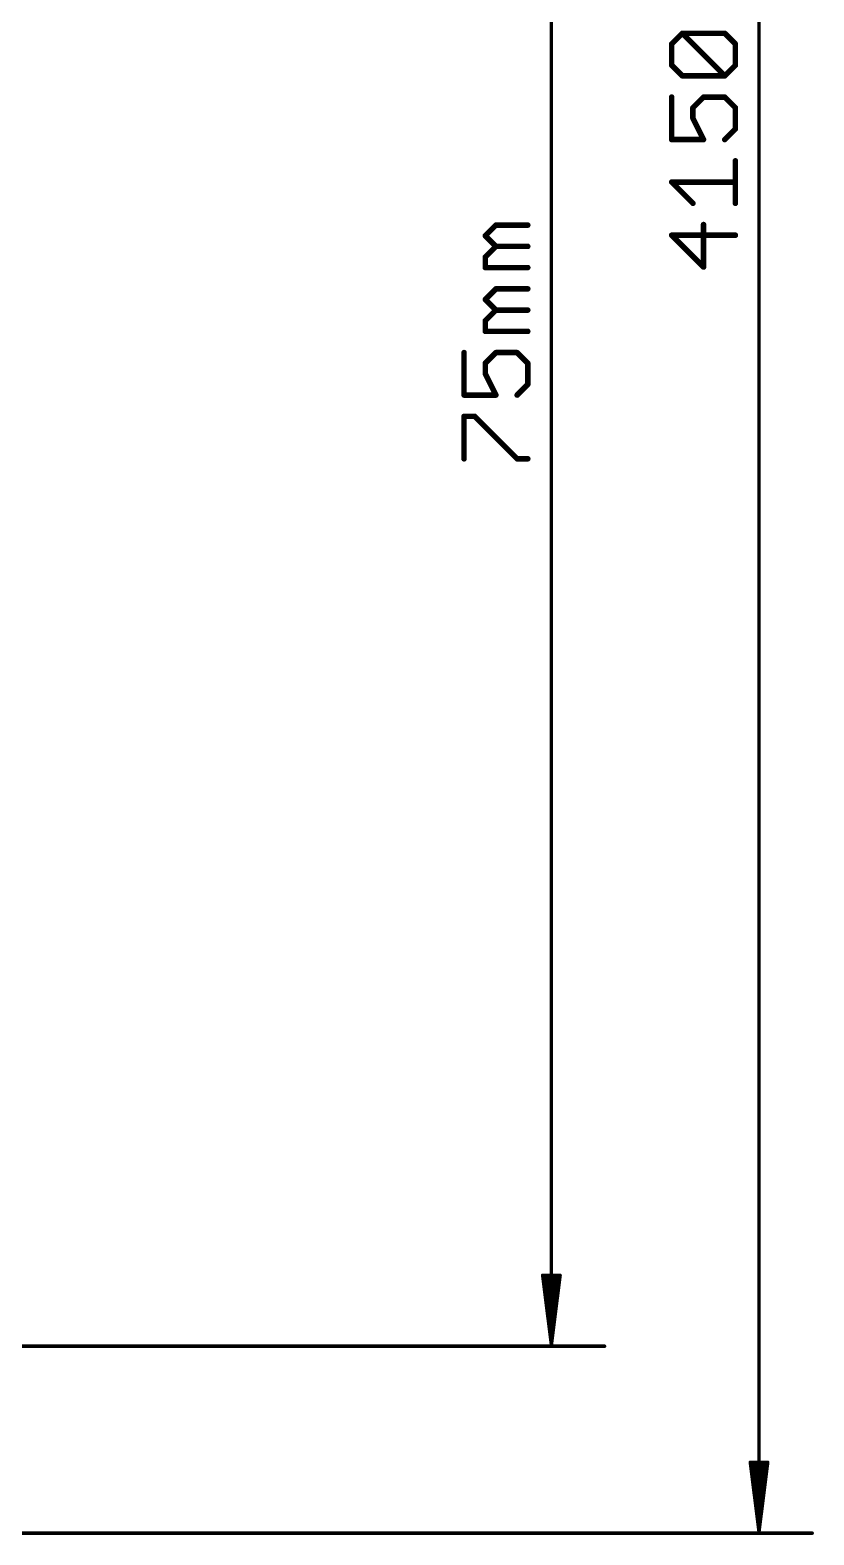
# Model space of a CAD drawing. Extents: x -18 to 144, y -21 to 125.
# Drawn here: x 115.5 to 144.3, y -0.1 to 55.2 of the extents above; entities that cross this region are included whole.
import ezdxf

# ---------------------------------------------------------------- set-up
doc = ezdxf.new("R2010")
doc.units = 0
doc.layers.add('114', color=4, linetype='CONTINUOUS')

msp = doc.modelspace()

# ---------------------------------------------------------------- linework, layer by layer
at = {"layer": '114'}
for points, const_width in [([(142.24, 105.345), (142.24, 0.065)], 0.13), ([(134.62, 6.923), (134.62, 81.7992)], 0.13), ([(139.0346, 54.6416), (139.4244, 55.0314)], 0.2032), ([(139.0346, 53.862), (139.0346, 54.6416)], 0.2032), ([(139.4244, 55.0314), (140.9836, 55.0314)], 0.2032), ([(140.9836, 53.4722), (139.4244, 55.0314)], 0.2032), ([(140.9836, 55.0314), (141.3734, 54.6416)], 0.2032), ([(141.3734, 54.6416), (141.3734, 53.862)], 0.2032), ([(139.4244, 53.4722), (139.0346, 53.862)], 0.2032), ([(140.9836, 53.4722), (139.4244, 53.4722)], 0.2032), ([(141.3734, 53.862), (140.9836, 53.4722)], 0.2032), ([(139.0346, 52.6926), (139.0346, 51.1334)], 0.2032), ([(139.8142, 52.3028), (140.204, 52.6926)], 0.2032), ([(140.204, 52.6926), (140.9836, 52.6926)], 0.2032), ([(140.9836, 52.6926), (141.3734, 52.3028)], 0.2032), ([(139.8142, 51.913), (139.8142, 52.3028)], 0.2032), ([(140.204, 51.1334), (139.8142, 51.913)], 0.2032), ([(141.3734, 52.3028), (141.3734, 51.5232)], 0.2032), ([(141.3734, 51.5232), (140.9836, 51.1334)], 0.2032), ([(139.0346, 51.1334), (140.204, 51.1334)], 0.2032), ([(141.3734, 48.7946), (141.3734, 50.3538)], 0.2032), ([(139.8142, 48.7946), (139.0346, 49.5742)], 0.2032), ([(139.0346, 49.5742), (141.3734, 49.5742)], 0.2032), ([(132.1942, 47.6054), (132.584, 47.9952)], 0.2032), ([(132.584, 47.9952), (133.7534, 47.9952)], 0.2032), ([(140.204, 46.4558), (140.204, 48.015)], 0.2032), ([(132.584, 47.2156), (132.1942, 47.6054)], 0.2032), ([(141.3734, 47.6252), (139.0346, 47.6252)], 0.2032), ([(139.0346, 47.6252), (140.204, 46.4558)], 0.2032), ([(132.1942, 46.8258), (132.584, 47.2156)], 0.2032), ([(132.584, 47.2156), (133.7534, 47.2156)], 0.2032), ([(132.1942, 46.436), (132.1942, 46.8258)], 0.2032), ([(133.7534, 46.436), (132.1942, 46.436)], 0.2032), ([(132.1942, 45.2666), (132.584, 45.6564)], 0.2032), ([(132.584, 44.8768), (132.1942, 45.2666)], 0.2032), ([(132.584, 45.6564), (133.7534, 45.6564)], 0.2032), ([(132.1942, 44.487), (132.584, 44.8768)], 0.2032), ([(132.584, 44.8768), (133.7534, 44.8768)], 0.2032), ([(132.1942, 44.0972), (132.1942, 44.487)], 0.2032), ([(133.7534, 44.0972), (132.1942, 44.0972)], 0.2032), ([(131.4146, 43.3176), (131.4146, 41.7584)], 0.2032), ([(132.1942, 42.9278), (132.584, 43.3176)], 0.2032), ([(132.584, 43.3176), (133.3636, 43.3176)], 0.2032), ([(133.3636, 43.3176), (133.7534, 42.9278)], 0.2032), ([(132.1942, 42.538), (132.1942, 42.9278)], 0.2032), ([(132.584, 41.7584), (132.1942, 42.538)], 0.2032), ([(133.7534, 42.9278), (133.7534, 42.1482)], 0.2032), ([(133.7534, 42.1482), (133.3636, 41.7584)], 0.2032), ([(131.4146, 41.7584), (132.584, 41.7584)], 0.2032), ([(131.4146, 39.4196), (131.4146, 40.9788)], 0.2032), ([(131.4146, 40.9788), (131.8044, 40.9788)], 0.2032), ([(131.8044, 40.9788), (133.3636, 39.4196)], 0.2032), ([(133.3636, 39.4196), (133.7534, 39.4196)], 0.2032), ([(134.62, 6.923), (134.3008, 9.458)], 0.13), ([(134.3008, 9.458), (134.9392, 9.458)], 0.13), ([(134.62, 6.923), (134.36, 9.458)], 0.13), ([(134.62, 6.923), (134.49, 9.458)], 0.13), ([(134.9392, 9.458), (134.62, 6.923)], 0.13), ([(134.75, 9.458), (134.62, 6.923)], 0.13), ([(134.88, 9.458), (134.62, 6.923)], 0.13), ([(86.4108, 6.858), (136.57, 6.858)], 0.13), ([(142.24, 0.065), (141.9208, 2.6)], 0.13), ([(141.9208, 2.6), (142.5592, 2.6)], 0.13), ([(142.24, 0.065), (141.98, 2.6)], 0.13), ([(142.24, 0.065), (142.11, 2.6)], 0.13), ([(142.5592, 2.6), (142.24, 0.065)], 0.13), ([(142.37, 2.6), (142.24, 0.065)], 0.13), ([(142.5, 2.6), (142.24, 0.065)], 0.13), ([(97.79, 0), (144.19, 0)], 0.13)]:
    msp.add_lwpolyline(points, dxfattribs=dict(at, const_width=const_width))
for points, const_width in [([(139.0854, 54.6416, 1), (138.9838, 54.6416)], 0.1016), ([(138.9987, 54.6775, 1), (139.0705, 54.6057)], 0.1016), ([(139.4244, 55.0822, 1), (139.4244, 54.9806)], 0.1016), ([(139.4603, 55.0673, 1), (139.3885, 54.9955)], 0.1016), ([(139.4603, 54.9955, 1), (139.3885, 55.0673)], 0.1016), ([(141.0195, 55.0673, 1), (140.9477, 54.9955)], 0.1016), ([(140.9836, 54.9806, 1), (140.9836, 55.0822)], 0.1016), ([(141.4242, 54.6416, 1), (141.3226, 54.6416)], 0.1016), ([(141.3375, 54.6057, 1), (141.4093, 54.6775)], 0.1016), ([(139.0705, 53.8979, 1), (138.9987, 53.8261)], 0.1016), ([(138.9838, 53.862, 1), (139.0854, 53.862)], 0.1016), ([(139.4244, 53.523, 1), (139.4244, 53.4214)], 0.1016), ([(140.9836, 53.4214, 1), (140.9836, 53.523)], 0.1016), ([(141.3226, 53.862, 1), (141.4242, 53.862)], 0.1016), ([(141.4093, 53.8261, 1), (141.3375, 53.8979)], 0.1016), ([(139.3885, 53.4363, 1), (139.4603, 53.5082)], 0.1016), ([(140.9477, 53.5082, 1), (141.0195, 53.4363)], 0.1016), ([(140.9477, 53.4363, 1), (141.0195, 53.5082)], 0.1016), ([(139.0854, 52.6926, 1), (138.9838, 52.6926)], 0.1016), ([(140.204, 52.7434, 1), (140.204, 52.6418)], 0.1016), ([(140.2399, 52.6567, 1), (140.1681, 52.7286)], 0.1016), ([(141.0195, 52.7286, 1), (140.9477, 52.6567)], 0.1016), ([(140.9836, 52.6418, 1), (140.9836, 52.7434)], 0.1016), ([(139.865, 52.3028, 1), (139.7634, 52.3028)], 0.1016), ([(139.7783, 52.3388, 1), (139.8501, 52.2669)], 0.1016), ([(139.8596, 51.9357, 1), (139.7688, 51.8903)], 0.1016), ([(139.7634, 51.913, 1), (139.865, 51.913)], 0.1016), ([(141.4242, 52.3028, 1), (141.3226, 52.3028)], 0.1016), ([(141.3375, 52.2669, 1), (141.4093, 52.3388)], 0.1016), ([(141.3226, 51.5232, 1), (141.4242, 51.5232)], 0.1016), ([(141.4093, 51.4873, 1), (141.3375, 51.5592)], 0.1016), ([(139.0346, 51.1842, 1), (139.0346, 51.0826)], 0.1016), ([(138.9838, 51.1334, 1), (139.0854, 51.1334)], 0.1016), ([(140.1586, 51.1107, 1), (140.2494, 51.1562)], 0.1016), ([(140.204, 51.0826, 1), (140.204, 51.1842)], 0.1016), ([(140.9477, 51.1694, 1), (141.0195, 51.0975)], 0.1016), ([(141.4242, 50.3538, 1), (141.3226, 50.3538)], 0.1016), ([(139.0705, 49.6102, 1), (138.9987, 49.5383)], 0.1016), ([(139.0346, 49.625, 1), (139.0346, 49.5234)], 0.1016), ([(141.3734, 49.5234, 1), (141.3734, 49.625)], 0.1016), ([(139.7783, 48.7587, 1), (139.8501, 48.8306)], 0.1016), ([(141.3226, 48.7946, 1), (141.4242, 48.7946)], 0.1016), ([(132.584, 48.046, 1), (132.584, 47.9444)], 0.1016), ([(132.6199, 47.9592, 1), (132.5481, 48.0311)], 0.1016), ([(133.7534, 47.9444, 1), (133.7534, 48.046)], 0.1016), ([(140.2548, 48.015, 1), (140.1532, 48.015)], 0.1016), ([(132.2301, 47.6413, 1), (132.1583, 47.5694)], 0.1016), ([(132.1583, 47.6413, 1), (132.2301, 47.5694)], 0.1016), ([(139.0705, 47.6612, 1), (138.9987, 47.5893)], 0.1016), ([(139.0346, 47.676, 1), (139.0346, 47.5744)], 0.1016), ([(141.3734, 47.5744, 1), (141.3734, 47.676)], 0.1016), ([(132.584, 47.2664, 1), (132.584, 47.1648)], 0.1016), ([(132.6199, 47.1796, 1), (132.5481, 47.2515)], 0.1016), ([(132.5481, 47.1796, 1), (132.6199, 47.2515)], 0.1016), ([(133.7534, 47.1648, 1), (133.7534, 47.2664)], 0.1016), ([(132.245, 46.8258, 1), (132.1434, 46.8258)], 0.1016), ([(132.1583, 46.8617, 1), (132.2301, 46.7898)], 0.1016), ([(132.1942, 46.4868, 1), (132.1942, 46.3852)], 0.1016), ([(132.1434, 46.436, 1), (132.245, 46.436)], 0.1016), ([(133.7534, 46.3852, 1), (133.7534, 46.4868)], 0.1016), ([(140.1532, 46.4558, 1), (140.2548, 46.4558)], 0.1016), ([(140.1681, 46.4199, 1), (140.2399, 46.4918)], 0.1016), ([(132.2301, 45.3025, 1), (132.1583, 45.2307)], 0.1016), ([(132.1583, 45.3025, 1), (132.2301, 45.2307)], 0.1016), ([(132.584, 45.7072, 1), (132.584, 45.6056)], 0.1016), ([(132.6199, 45.6205, 1), (132.5481, 45.6923)], 0.1016), ([(133.7534, 45.6056, 1), (133.7534, 45.7072)], 0.1016), ([(132.584, 44.9276, 1), (132.584, 44.826)], 0.1016), ([(132.6199, 44.8409, 1), (132.5481, 44.9127)], 0.1016), ([(132.5481, 44.8409, 1), (132.6199, 44.9127)], 0.1016), ([(133.7534, 44.826, 1), (133.7534, 44.9276)], 0.1016), ([(132.245, 44.487, 1), (132.1434, 44.487)], 0.1016), ([(132.1583, 44.5229, 1), (132.2301, 44.4511)], 0.1016), ([(132.1942, 44.148, 1), (132.1942, 44.0464)], 0.1016), ([(133.7534, 44.0464, 1), (133.7534, 44.148)], 0.1016), ([(132.1434, 44.0972, 1), (132.245, 44.0972)], 0.1016), ([(131.4654, 43.3176, 1), (131.3638, 43.3176)], 0.1016), ([(132.584, 43.3684, 1), (132.584, 43.2668)], 0.1016), ([(132.6199, 43.2817, 1), (132.5481, 43.3535)], 0.1016), ([(133.3995, 43.3535, 1), (133.3277, 43.2817)], 0.1016), ([(133.3636, 43.2668, 1), (133.3636, 43.3684)], 0.1016), ([(132.245, 42.9278, 1), (132.1434, 42.9278)], 0.1016), ([(132.1583, 42.9637, 1), (132.2301, 42.8919)], 0.1016), ([(132.2396, 42.5607, 1), (132.1488, 42.5153)], 0.1016), ([(132.1434, 42.538, 1), (132.245, 42.538)], 0.1016), ([(133.8042, 42.9278, 1), (133.7026, 42.9278)], 0.1016), ([(133.7175, 42.8919, 1), (133.7893, 42.9637)], 0.1016), ([(133.7026, 42.1482, 1), (133.8042, 42.1482)], 0.1016), ([(133.7893, 42.1123, 1), (133.7175, 42.1841)], 0.1016), ([(131.4146, 41.8092, 1), (131.4146, 41.7076)], 0.1016), ([(131.3638, 41.7584, 1), (131.4654, 41.7584)], 0.1016), ([(132.5386, 41.7357, 1), (132.6294, 41.7811)], 0.1016), ([(132.584, 41.7076, 1), (132.584, 41.8092)], 0.1016), ([(133.3277, 41.7943, 1), (133.3995, 41.7225)], 0.1016), ([(131.4654, 40.9788, 1), (131.3638, 40.9788)], 0.1016), ([(131.4146, 41.0296, 1), (131.4146, 40.928)], 0.1016), ([(131.8403, 41.0147, 1), (131.7685, 40.9429)], 0.1016), ([(131.8044, 40.928, 1), (131.8044, 41.0296)], 0.1016), ([(131.3638, 39.4196, 1), (131.4654, 39.4196)], 0.1016), ([(133.3636, 39.4704, 1), (133.3636, 39.3688)], 0.1016), ([(133.3277, 39.3837, 1), (133.3995, 39.4555)], 0.1016), ([(133.7534, 39.3688, 1), (133.7534, 39.4704)], 0.1016), ([(134.333, 9.4621, 1), (134.2685, 9.4539)], 0.065), ([(134.3008, 9.4905, 1), (134.3008, 9.4255)], 0.065), ([(134.3923, 9.4613, 1), (134.3277, 9.4547)], 0.065), ([(134.5225, 9.4597, 1), (134.4575, 9.4563)], 0.065), ([(134.7825, 9.4563, 1), (134.7175, 9.4597)], 0.065), ([(134.9123, 9.4547, 1), (134.8477, 9.4613)], 0.065), ([(134.9715, 9.4539, 1), (134.907, 9.4621)], 0.065), ([(134.9392, 9.4255, 1), (134.9392, 9.4905)], 0.065), ([(134.5878, 6.9271, 1), (134.6522, 6.9189)], 0.065), ([(134.5877, 6.9263, 1), (134.6523, 6.9197)], 0.065), ([(134.5875, 6.9213, 1), (134.6525, 6.9247)], 0.065), ([(134.5875, 6.9247, 1), (134.6525, 6.9213)], 0.065), ([(134.5875, 6.923, 1), (134.6525, 6.923)], 0.065), ([(134.5877, 6.9197, 1), (134.6523, 6.9263)], 0.065), ([(134.5878, 6.9189, 1), (134.6522, 6.9271)], 0.065), ([(136.57, 6.8255, 1), (136.57, 6.8905)], 0.065), ([(141.953, 2.6041, 1), (141.8885, 2.5959)], 0.065), ([(141.9208, 2.6325, 1), (141.9208, 2.5675)], 0.065), ([(142.0123, 2.6033, 1), (141.9477, 2.5967)], 0.065), ([(142.1425, 2.6017, 1), (142.0775, 2.5983)], 0.065), ([(142.4025, 2.5983, 1), (142.3375, 2.6017)], 0.065), ([(142.5323, 2.5967, 1), (142.4677, 2.6033)], 0.065), ([(142.5915, 2.5959, 1), (142.527, 2.6041)], 0.065), ([(142.5592, 2.5675, 1), (142.5592, 2.6325)], 0.065), ([(142.2078, 0.0691, 1), (142.2722, 0.0609)], 0.065), ([(142.2077, 0.0683, 1), (142.2723, 0.0617)], 0.065), ([(142.2075, 0.0633, 1), (142.2725, 0.0667)], 0.065), ([(142.2075, 0.0667, 1), (142.2725, 0.0633)], 0.065), ([(142.2075, 0.065, 1), (142.2725, 0.065)], 0.065), ([(142.2077, 0.0617, 1), (142.2723, 0.0683)], 0.065), ([(142.2078, 0.0609, 1), (142.2722, 0.0691)], 0.065), ([(144.19, -0.0325, 1), (144.19, 0.0325)], 0.065)]:
    msp.add_lwpolyline(points, format="xyb", dxfattribs=dict(at, const_width=const_width))

doc.saveas('drawing.dxf')
